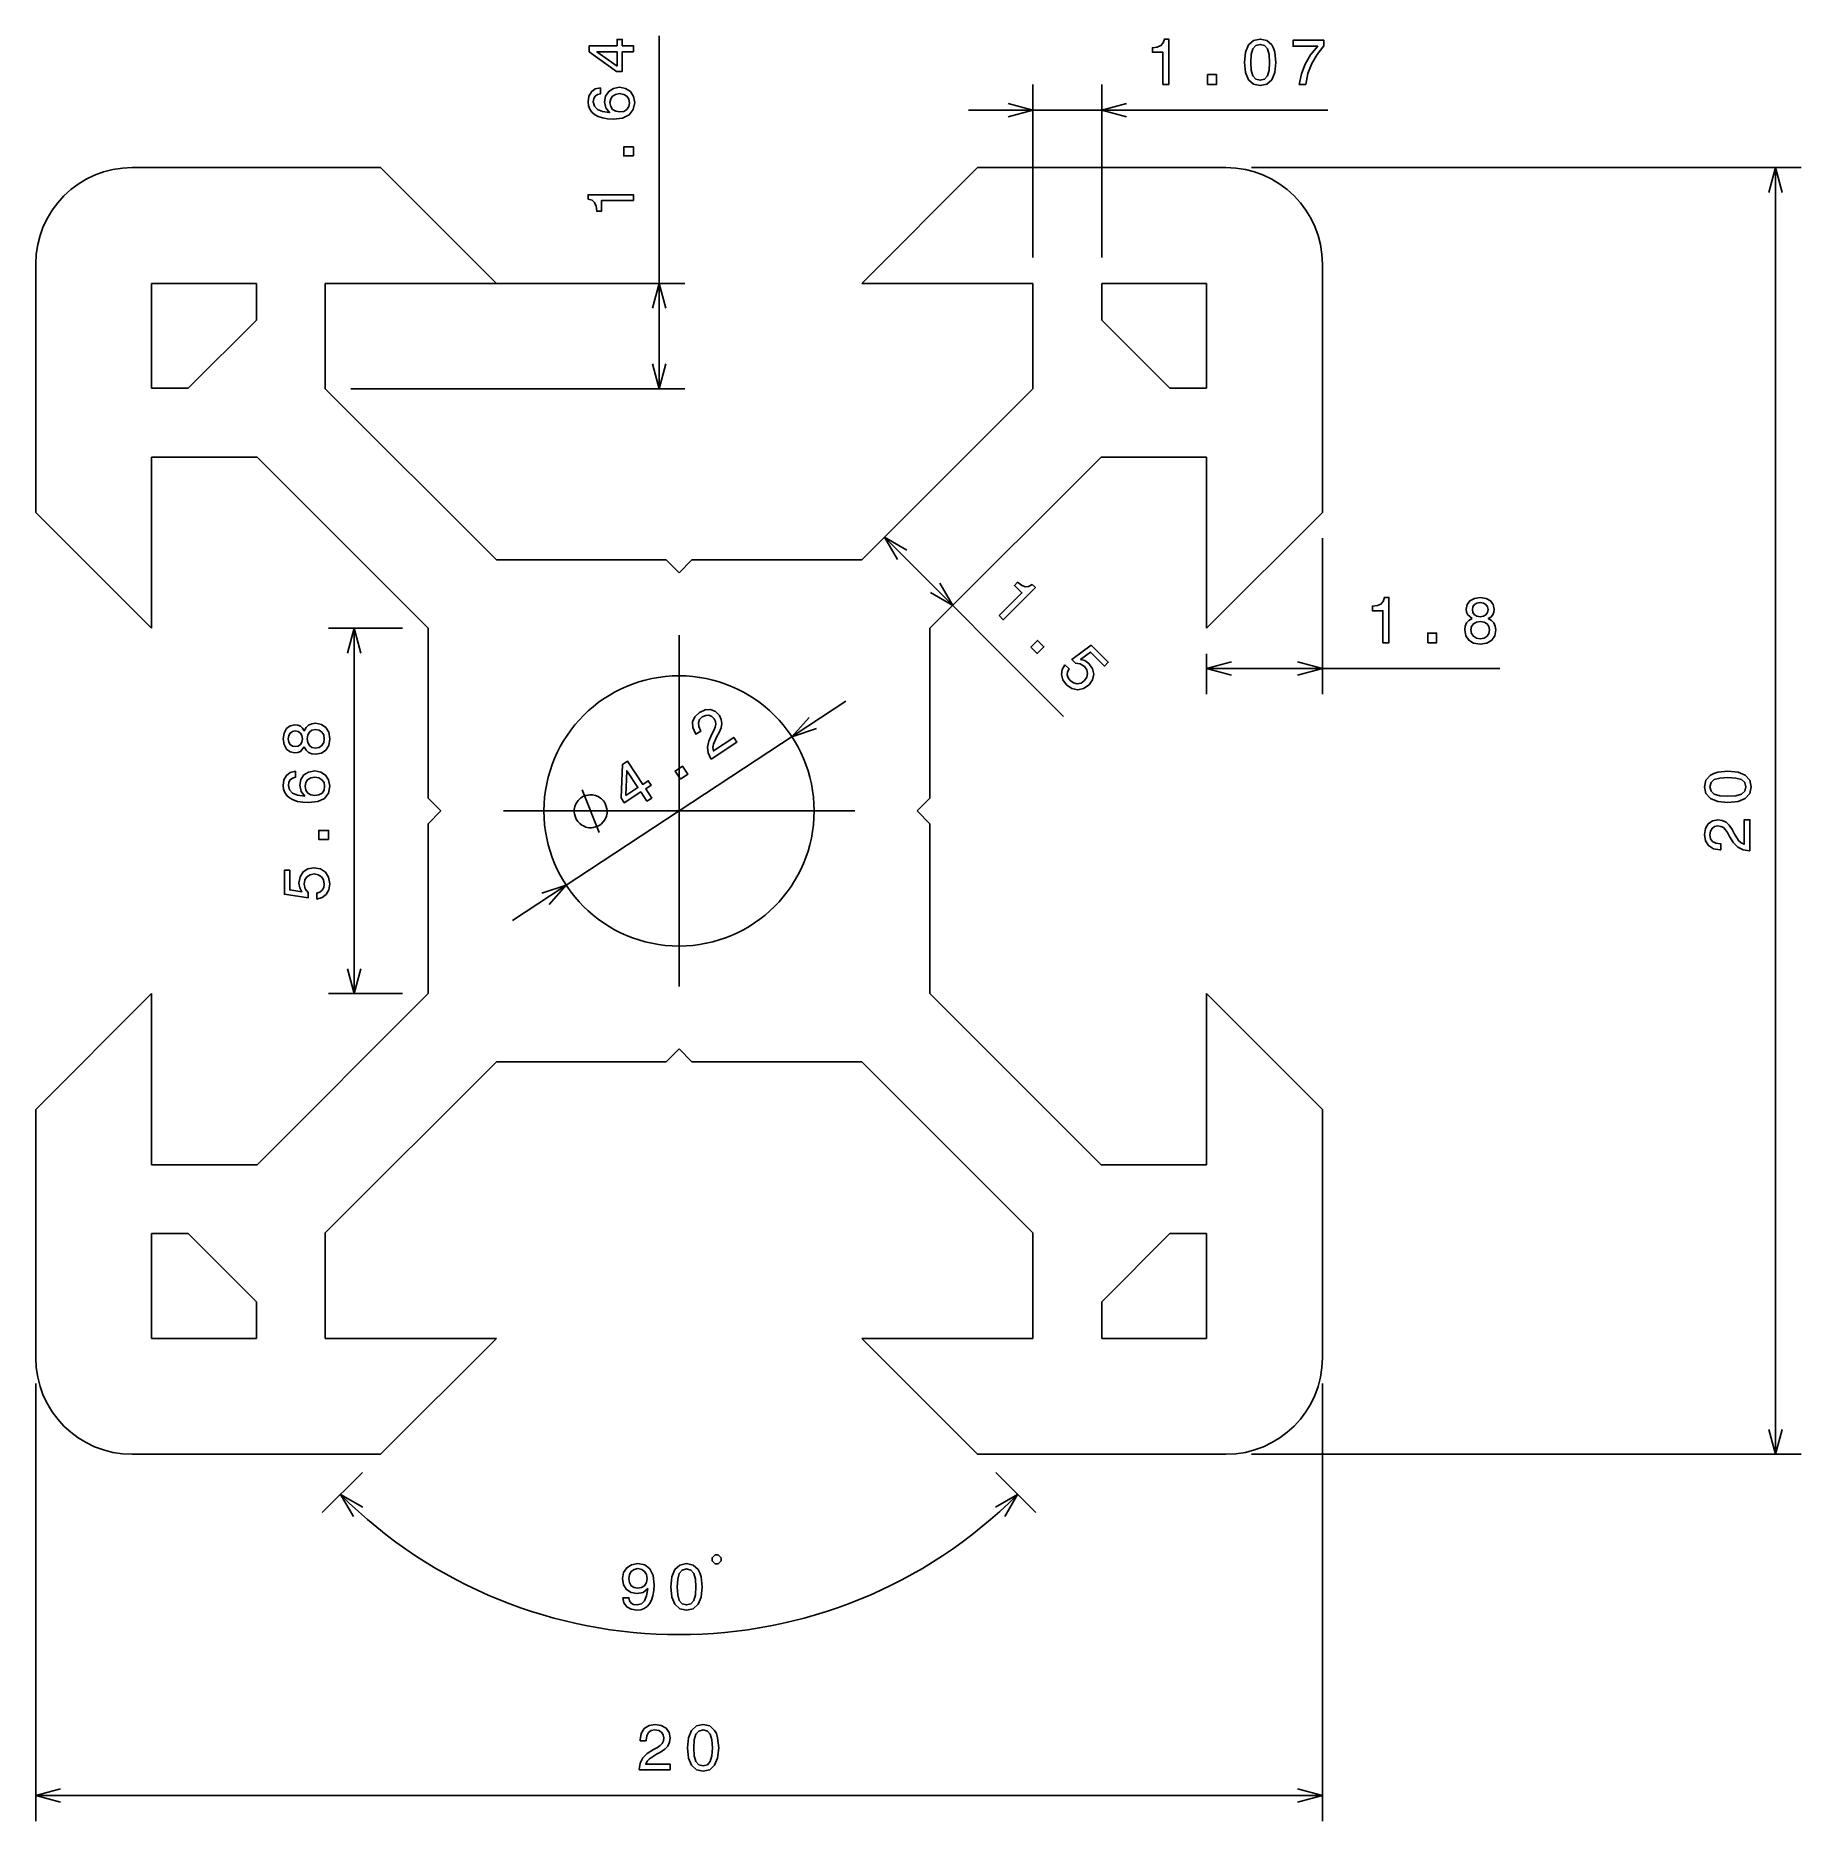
# Model space of a CAD drawing. Extents: x 16.5 to 43.9, y 6.9 to 34.6.
import ezdxf

# ---------------------------------------------------------------- set-up
doc = ezdxf.new("R2010")
doc.units = 0
doc.linetypes.add('DASHDOT', pattern=[18.5, 12, -3, 0.5, -3])
doc.layers.get('0').update_dxf_attribs({"linetype": 'CONTINUOUS'})

msp = doc.modelspace()

# ---------------------------------------------------------------- linework, layer by layer
at = {"color": 7}
for p, q in [((26.171, 29.132), (26.171, 34.621)), ((31.98, 31.172), (31.98, 33.865)), ((33.05, 31.172), (33.05, 33.865)), ((30.98, 33.465), (36.565, 33.465)), ((17.981, 32.572), (21.841, 32.572)), ((21.841, 32.572), (23.641, 30.772)), ((31.121, 32.572), (29.321, 30.772)), ((34.981, 32.572), (31.121, 32.572)), ((35.381, 32.572), (43.925, 32.572)), ((43.525, 12.572), (43.525, 32.572)), ((16.481, 31.072), (16.481, 27.212)), ((36.481, 31.072), (36.481, 27.212)), ((19.911, 30.772), (18.281, 30.772)), ((18.281, 30.772), (18.281, 29.142)), ((19.911, 30.772), (19.911, 30.202)), ((20.981, 30.772), (20.981, 29.132)), ((23.641, 30.772), (20.981, 30.772)), ((21.381, 30.772), (26.571, 30.772)), ((29.321, 30.772), (31.98, 30.772)), ((31.98, 30.772), (31.98, 29.132)), ((33.05, 30.772), (33.05, 30.202)), ((33.05, 30.772), (34.681, 30.772)), ((34.681, 30.772), (34.681, 29.142)), ((18.851, 29.142), (19.911, 30.202)), ((34.111, 29.142), (33.05, 30.202)), ((18.281, 29.142), (18.851, 29.142)), ((34.681, 29.142), (34.111, 29.142)), ((20.981, 29.132), (23.641, 26.473)), ((21.381, 29.132), (26.571, 29.132)), ((31.98, 29.132), (29.321, 26.473)), ((18.281, 28.072), (18.281, 25.412)), ((18.281, 28.072), (19.921, 28.072)), ((19.921, 28.072), (22.58, 25.412)), ((33.041, 28.072), (30.381, 25.412)), ((34.681, 28.072), (33.041, 28.072)), ((34.681, 28.072), (34.681, 25.412)), ((16.481, 27.212), (18.281, 25.412)), ((36.481, 27.212), (34.681, 25.412)), ((29.674, 26.826), (32.458, 24.042)), ((36.481, 26.812), (36.481, 24.385)), ((26.281, 26.473), (23.641, 26.473)), ((26.281, 26.473), (26.481, 26.273)), ((26.681, 26.473), (26.481, 26.273)), ((26.681, 26.473), (29.321, 26.473)), ((22.18, 25.412), (21.032, 25.412)), ((21.432, 19.732), (21.432, 25.412)), ((22.58, 25.412), (22.58, 22.772)), ((30.381, 25.412), (30.381, 22.772)), ((34.681, 25.012), (34.681, 24.385)), ((34.681, 24.785), (39.238, 24.785)), ((23.891, 20.869), (29.071, 24.276)), ((22.58, 22.772), (22.78, 22.572)), ((30.381, 22.772), (30.181, 22.572)), ((22.58, 22.372), (22.78, 22.572)), ((30.381, 22.372), (30.181, 22.572)), ((22.58, 19.732), (22.58, 22.372)), ((30.381, 19.732), (30.381, 22.372)), ((16.481, 17.932), (18.281, 19.732)), ((18.281, 17.073), (18.281, 19.732)), ((19.921, 17.073), (22.58, 19.732)), ((22.18, 19.732), (21.032, 19.732)), ((33.041, 17.073), (30.381, 19.732)), ((36.481, 17.932), (34.681, 19.732)), ((34.681, 17.073), (34.681, 19.732)), ((20.981, 16.012), (23.641, 18.672)), ((26.281, 18.672), (23.641, 18.672)), ((26.281, 18.672), (26.481, 18.872)), ((26.681, 18.672), (26.481, 18.872)), ((26.681, 18.672), (29.321, 18.672)), ((31.98, 16.012), (29.321, 18.672)), ((16.481, 14.072), (16.481, 17.932)), ((36.481, 14.072), (36.481, 17.932)), ((18.281, 17.073), (19.921, 17.073)), ((34.681, 17.073), (33.041, 17.073)), ((18.281, 14.372), (18.281, 16.003)), ((18.281, 16.003), (18.851, 16.003)), ((18.851, 16.003), (19.911, 14.942)), ((20.981, 14.372), (20.981, 16.012)), ((31.98, 14.372), (31.98, 16.012)), ((34.111, 16.003), (33.05, 14.942)), ((34.681, 16.003), (34.111, 16.003)), ((34.681, 14.372), (34.681, 16.003)), ((19.911, 14.372), (19.911, 14.942)), ((33.05, 14.372), (33.05, 14.942)), ((19.911, 14.372), (18.281, 14.372)), ((23.641, 14.372), (20.981, 14.372)), ((21.841, 12.572), (23.641, 14.372)), ((29.321, 14.372), (31.98, 14.372)), ((31.121, 12.572), (29.321, 14.372)), ((33.05, 14.372), (34.681, 14.372)), ((16.481, 13.672), (16.481, 6.868)), ((36.481, 13.672), (36.481, 6.868)), ((17.981, 12.572), (21.841, 12.572)), ((34.981, 12.572), (31.121, 12.572)), ((35.381, 12.572), (43.925, 12.572)), ((21.558, 12.29), (20.935, 11.666)), ((31.404, 12.29), (32.027, 11.666)), ((16.481, 7.268), (36.481, 7.268))]:
    msp.add_line(p, q, dxfattribs=at)
at = {"color": 7, "linetype": 'DASHDOT'}
for p, q in [((26.481, 25.302), (26.481, 19.842)), ((29.211, 22.572), (23.751, 22.572))]:
    msp.add_line(p, q, dxfattribs=at)
at = {"color": 7}
for points in [[(25.771, 34.373), (25.771, 34.464), (25.598, 34.464), (25.598, 34.564), (25.517, 34.564), (25.517, 34.464), (25.086, 34.464), (25.086, 34.372), (25.509, 34.065), (25.598, 34.065), (25.598, 34.373)], [(34.002, 33.865), (34.093, 33.865), (34.093, 34.57), (34.025, 34.57), (34.007, 34.509), (33.97, 34.467), (33.915, 34.443), (33.838, 34.435), (33.838, 34.364), (34.002, 34.364)], [(35.271, 34.207), (35.286, 34.049), (35.334, 33.936), (35.409, 33.867), (35.514, 33.845), (35.618, 33.867), (35.694, 33.936), (35.74, 34.049), (35.756, 34.207), (35.74, 34.365), (35.721, 34.427), (35.694, 34.479), (35.618, 34.547), (35.514, 34.57), (35.409, 34.547), (35.334, 34.478), (35.286, 34.365)], [(35.368, 34.207), (35.376, 34.329), (35.401, 34.417), (35.447, 34.469), (35.514, 34.487), (35.581, 34.469), (35.626, 34.417), (35.651, 34.329), (35.659, 34.207), (35.651, 34.084), (35.626, 33.996), (35.581, 33.945), (35.514, 33.928), (35.447, 33.945), (35.401, 33.996), (35.376, 34.084)], [(36.121, 33.865), (36.223, 33.865), (36.256, 34.032), (36.315, 34.187), (36.397, 34.331), (36.505, 34.466), (36.505, 34.55), (36.025, 34.55), (36.025, 34.458), (36.409, 34.458), (36.298, 34.322), (36.214, 34.18), (36.155, 34.029)], [(25.517, 34.15), (25.203, 34.373), (25.517, 34.373)], [(34.697, 33.865), (34.836, 33.865), (34.836, 34.016), (34.697, 34.016)], [(25.26, 33.812), (25.178, 33.793), (25.118, 33.749), (25.079, 33.68), (25.066, 33.592), (25.073, 33.532), (25.092, 33.481), (25.124, 33.435), (25.168, 33.397), (25.223, 33.367), (25.291, 33.344), (25.371, 33.33), (25.46, 33.326), (25.604, 33.342), (25.708, 33.392), (25.77, 33.472), (25.791, 33.581), (25.773, 33.678), (25.726, 33.753), (25.651, 33.801), (25.556, 33.819), (25.46, 33.801), (25.387, 33.755), (25.34, 33.683), (25.324, 33.595), (25.344, 33.499), (25.402, 33.427), (25.291, 33.442), (25.211, 33.475), (25.164, 33.524), (25.148, 33.593), (25.156, 33.643), (25.177, 33.681), (25.212, 33.707), (25.26, 33.72)], [(25.557, 33.721), (25.621, 33.71), (25.669, 33.681), (25.702, 33.636), (25.712, 33.579), (25.702, 33.52), (25.67, 33.475), (25.622, 33.445), (25.558, 33.436), (25.496, 33.446), (25.448, 33.475), (25.418, 33.521), (25.407, 33.584), (25.418, 33.638), (25.447, 33.681), (25.495, 33.71)], [(25.771, 32.754), (25.771, 32.893), (25.621, 32.893), (25.621, 32.754)], [(25.771, 32.058), (25.771, 32.15), (25.066, 32.15), (25.066, 32.081), (25.128, 32.063), (25.169, 32.027), (25.193, 31.971), (25.201, 31.894), (25.273, 31.894), (25.273, 32.058)], [(31.456, 25.609), (31.521, 25.544), (32.02, 26.043), (31.971, 26.091), (31.915, 26.06), (31.86, 26.057), (31.804, 26.079), (31.744, 26.127), (31.693, 26.077), (31.809, 25.961)], [(37.422, 25.185), (37.514, 25.185), (37.514, 25.89), (37.445, 25.89), (37.427, 25.828), (37.391, 25.787), (37.335, 25.763), (37.259, 25.755), (37.259, 25.683), (37.422, 25.683)], [(38.81, 25.562), (38.758, 25.534), (38.723, 25.495), (38.701, 25.445), (38.694, 25.386), (38.71, 25.296), (38.756, 25.226), (38.832, 25.182), (38.935, 25.165), (39.037, 25.182), (39.112, 25.226), (39.159, 25.296), (39.176, 25.386), (39.168, 25.445), (39.147, 25.495), (39.11, 25.534), (39.06, 25.562), (39.1, 25.586), (39.128, 25.62), (39.146, 25.66), (39.152, 25.709), (39.135, 25.781), (39.093, 25.838), (39.024, 25.876), (38.935, 25.89), (38.844, 25.876), (38.775, 25.838), (38.732, 25.781), (38.717, 25.709), (38.722, 25.66), (38.739, 25.62)], [(38.813, 25.701), (38.821, 25.746), (38.845, 25.78), (38.883, 25.801), (38.935, 25.809), (38.985, 25.801), (39.023, 25.78), (39.048, 25.746), (39.057, 25.701), (39.048, 25.656), (39.023, 25.621), (38.985, 25.597), (38.935, 25.59), (38.883, 25.598), (38.845, 25.621), (38.821, 25.656)], [(38.118, 25.185), (38.257, 25.185), (38.257, 25.335), (38.118, 25.335)], [(38.79, 25.388), (38.8, 25.441), (38.829, 25.481), (38.874, 25.508), (38.935, 25.517), (38.994, 25.508), (39.04, 25.481), (39.069, 25.441), (39.079, 25.388), (39.069, 25.33), (39.04, 25.287), (38.994, 25.258), (38.935, 25.249), (38.874, 25.258), (38.829, 25.287), (38.8, 25.33)], [(31.948, 25.117), (32.047, 25.018), (32.153, 25.125), (32.055, 25.223)], [(32.478, 24.845), (32.435, 24.771), (32.425, 24.691), (32.448, 24.611), (32.502, 24.534), (32.587, 24.475), (32.679, 24.454), (32.77, 24.474), (32.855, 24.531), (32.909, 24.61), (32.927, 24.696), (32.907, 24.783), (32.85, 24.865), (32.788, 24.909), (32.723, 24.927), (32.876, 25.041), (33.093, 24.824), (33.151, 24.882), (32.887, 25.147), (32.585, 24.924), (32.642, 24.867), (32.717, 24.859), (32.782, 24.818), (32.82, 24.765), (32.832, 24.707), (32.819, 24.65), (32.782, 24.597), (32.729, 24.56), (32.671, 24.548), (32.614, 24.561), (32.562, 24.598), (32.529, 24.641), (32.516, 24.686), (32.52, 24.733), (32.545, 24.779)], [(26.978, 23.378), (27.38, 23.642), (27.332, 23.715), (27.014, 23.506), (27.006, 23.557), (27.015, 23.61), (27.069, 23.731), (27.102, 23.789), (27.134, 23.862), (27.146, 23.93), (27.136, 23.995), (27.107, 24.057), (27.046, 24.118), (26.97, 24.148), (26.886, 24.143), (26.799, 24.104), (26.728, 24.037), (26.692, 23.957), (26.694, 23.868), (26.736, 23.775), (26.743, 23.763), (26.82, 23.814), (26.816, 23.821), (26.786, 23.883), (26.781, 23.94), (26.799, 23.991), (26.841, 24.032), (26.896, 24.055), (26.946, 24.058), (26.991, 24.041), (27.026, 24.005), (27.046, 23.962), (27.052, 23.919), (27.044, 23.873), (27.023, 23.823), (26.991, 23.763), (26.943, 23.657), (26.921, 23.563), (26.931, 23.473), (26.976, 23.38)], [(20.654, 23.568), (20.683, 23.517), (20.722, 23.481), (20.771, 23.459), (20.831, 23.452), (20.921, 23.468), (20.99, 23.515), (21.035, 23.59), (21.052, 23.693), (21.035, 23.795), (20.99, 23.871), (20.921, 23.917), (20.831, 23.934), (20.771, 23.926), (20.722, 23.905), (20.683, 23.869), (20.654, 23.818), (20.63, 23.859), (20.597, 23.887), (20.556, 23.904), (20.507, 23.91), (20.435, 23.894), (20.378, 23.852), (20.341, 23.783), (20.327, 23.693), (20.341, 23.602), (20.378, 23.534), (20.435, 23.49), (20.507, 23.475), (20.556, 23.48), (20.597, 23.498)], [(20.515, 23.571), (20.471, 23.579), (20.436, 23.603), (20.415, 23.642), (20.407, 23.693), (20.415, 23.744), (20.436, 23.782), (20.471, 23.806), (20.515, 23.815), (20.561, 23.806), (20.596, 23.782), (20.619, 23.744), (20.626, 23.693), (20.618, 23.642), (20.596, 23.603), (20.561, 23.579)], [(20.829, 23.549), (20.775, 23.558), (20.735, 23.587), (20.709, 23.633), (20.7, 23.693), (20.709, 23.753), (20.735, 23.798), (20.775, 23.827), (20.829, 23.837), (20.886, 23.827), (20.93, 23.798), (20.958, 23.753), (20.967, 23.693), (20.958, 23.633), (20.93, 23.587), (20.886, 23.558)], [(25.981, 22.723), (26.057, 22.772), (25.962, 22.917), (26.045, 22.972), (26.001, 23.04), (25.917, 22.985), (25.681, 23.345), (25.604, 23.294), (25.58, 22.773), (25.629, 22.698), (25.886, 22.867)], [(20.52, 23.188), (20.438, 23.169), (20.378, 23.125), (20.34, 23.056), (20.327, 22.967), (20.334, 22.908), (20.353, 22.856), (20.384, 22.811), (20.428, 22.773), (20.484, 22.742), (20.551, 22.72), (20.631, 22.706), (20.721, 22.702), (20.864, 22.718), (20.968, 22.767), (21.031, 22.847), (21.052, 22.956), (21.034, 23.054), (20.986, 23.129), (20.912, 23.177), (20.817, 23.194), (20.721, 23.177), (20.647, 23.131), (20.601, 23.059), (20.585, 22.97), (20.605, 22.874), (20.662, 22.803), (20.551, 22.818), (20.472, 22.85), (20.424, 22.9), (20.408, 22.968), (20.416, 23.019), (20.437, 23.057), (20.473, 23.082), (20.52, 23.095)], [(20.818, 23.096), (20.881, 23.085), (20.93, 23.057), (20.962, 23.012), (20.972, 22.955), (20.962, 22.896), (20.931, 22.85), (20.882, 22.821), (20.819, 22.812), (20.756, 22.822), (20.709, 22.85), (20.679, 22.897), (20.667, 22.959), (20.679, 23.014), (20.708, 23.057), (20.755, 23.085)], [(25.655, 22.812), (25.669, 23.197), (25.841, 22.935)], [(26.501, 23.064), (26.617, 23.141), (26.535, 23.266), (26.418, 23.19)], [(42.783, 22.703), (42.941, 22.718), (43.054, 22.765), (43.123, 22.841), (43.145, 22.946), (43.123, 23.05), (43.054, 23.126), (42.941, 23.172), (42.783, 23.188), (42.625, 23.172), (42.563, 23.153), (42.511, 23.126), (42.443, 23.05), (42.42, 22.946), (42.443, 22.841), (42.512, 22.765), (42.625, 22.718)], [(42.783, 22.8), (42.661, 22.808), (42.573, 22.833), (42.522, 22.878), (42.503, 22.946), (42.522, 23.013), (42.573, 23.058), (42.661, 23.083), (42.783, 23.091), (42.906, 23.083), (42.994, 23.058), (43.045, 23.013), (43.062, 22.946), (43.045, 22.878), (42.994, 22.833), (42.906, 22.808)], [(25.322, 22.708), (25.309, 22.727), (25.273, 22.76), (25.244, 22.783), (25.222, 22.796), (25.183, 22.812), (25.135, 22.822), (25.093, 22.822), (25.067, 22.819), (25.031, 22.81), (24.986, 22.794), (24.966, 22.781), (24.947, 22.768), (24.914, 22.733), (24.891, 22.704), (24.878, 22.681), (24.862, 22.643), (24.852, 22.594), (24.851, 22.552), (24.855, 22.526), (24.864, 22.491), (24.88, 22.445), (24.893, 22.426), (24.906, 22.406), (24.941, 22.374), (24.97, 22.351), (24.993, 22.338), (25.031, 22.321), (25.08, 22.311), (25.122, 22.311), (25.148, 22.314), (25.183, 22.324), (25.229, 22.339), (25.248, 22.352), (25.268, 22.365), (25.3, 22.401), (25.323, 22.429), (25.336, 22.452), (25.353, 22.491), (25.363, 22.539), (25.363, 22.581), (25.36, 22.607), (25.35, 22.643), (25.334, 22.688)], [(21.032, 22.129), (21.032, 22.268), (20.881, 22.268), (20.881, 22.129)], [(43.125, 21.953), (43.125, 22.434), (43.038, 22.434), (43.038, 22.054), (42.991, 22.075), (42.951, 22.111), (42.88, 22.223), (42.849, 22.283), (42.806, 22.349), (42.756, 22.396), (42.696, 22.424), (42.628, 22.434), (42.544, 22.417), (42.477, 22.369), (42.435, 22.297), (42.42, 22.203), (42.437, 22.106), (42.484, 22.032), (42.56, 21.985), (42.66, 21.969), (42.674, 21.969), (42.674, 22.061), (42.666, 22.061), (42.597, 22.07), (42.547, 22.097), (42.514, 22.14), (42.503, 22.198), (42.513, 22.256), (42.539, 22.3), (42.578, 22.328), (42.627, 22.338), (42.674, 22.331), (42.713, 22.312), (42.747, 22.279), (42.778, 22.235), (42.81, 22.176), (42.873, 22.077), (42.939, 22.007), (43.02, 21.966), (43.122, 21.953)], [(20.849, 21.201), (20.932, 21.224), (20.996, 21.273), (21.037, 21.346), (21.052, 21.438), (21.034, 21.54), (20.984, 21.62), (20.905, 21.67), (20.805, 21.69), (20.711, 21.672), (20.637, 21.624), (20.59, 21.548), (20.573, 21.451), (20.585, 21.375), (20.618, 21.316), (20.429, 21.345), (20.429, 21.651), (20.347, 21.651), (20.347, 21.277), (20.718, 21.222), (20.718, 21.302), (20.67, 21.361), (20.653, 21.435), (20.664, 21.5), (20.697, 21.549), (20.746, 21.581), (20.81, 21.592), (20.873, 21.581), (20.923, 21.548), (20.954, 21.499), (20.965, 21.435), (20.958, 21.382), (20.935, 21.341), (20.898, 21.31), (20.849, 21.295)], [(25.608, 10.343), (25.624, 10.263), (25.667, 10.201), (25.736, 10.163), (25.826, 10.149), (25.886, 10.156), (25.939, 10.174), (25.985, 10.206), (26.023, 10.25), (26.053, 10.305), (26.075, 10.374), (26.089, 10.453), (26.094, 10.543), (26.076, 10.686), (26.027, 10.79), (25.948, 10.852), (25.84, 10.874), (25.742, 10.856), (25.667, 10.808), (25.619, 10.733), (25.602, 10.639), (25.619, 10.542), (25.666, 10.469), (25.737, 10.422), (25.826, 10.407), (25.921, 10.426), (25.993, 10.485), (25.977, 10.373), (25.944, 10.293), (25.895, 10.246), (25.827, 10.231), (25.775, 10.238), (25.737, 10.26), (25.711, 10.295), (25.701, 10.343)], [(26.355, 10.511), (26.37, 10.353), (26.417, 10.24), (26.493, 10.171), (26.598, 10.149), (26.702, 10.171), (26.777, 10.24), (26.824, 10.353), (26.84, 10.511), (26.824, 10.668), (26.805, 10.731), (26.777, 10.782), (26.702, 10.851), (26.598, 10.874), (26.493, 10.851), (26.417, 10.781), (26.37, 10.668)], [(27.041, 10.869), (27.088, 10.869), (27.135, 10.916), (27.135, 10.963), (27.088, 11.009), (27.041, 11.009), (26.995, 10.963), (26.995, 10.916)], [(25.7, 10.64), (25.71, 10.703), (25.739, 10.752), (25.783, 10.783), (25.84, 10.795), (25.9, 10.783), (25.945, 10.752), (25.974, 10.704), (25.985, 10.641), (25.974, 10.578), (25.945, 10.53), (25.899, 10.501), (25.837, 10.491), (25.782, 10.501), (25.739, 10.53), (25.71, 10.577)], [(26.452, 10.511), (26.46, 10.633), (26.485, 10.721), (26.53, 10.772), (26.598, 10.791), (26.664, 10.772), (26.71, 10.721), (26.735, 10.633), (26.743, 10.511), (26.735, 10.388), (26.71, 10.3), (26.664, 10.249), (26.598, 10.232), (26.53, 10.249), (26.485, 10.3), (26.46, 10.388)], [(25.861, 7.668), (26.342, 7.668), (26.342, 7.755), (25.962, 7.755), (25.983, 7.802), (26.019, 7.841), (26.131, 7.913), (26.191, 7.943), (26.258, 7.987), (26.305, 8.037), (26.332, 8.096), (26.342, 8.164), (26.325, 8.249), (26.278, 8.315), (26.205, 8.358), (26.111, 8.373), (26.014, 8.356), (25.941, 8.308), (25.893, 8.233), (25.877, 8.133), (25.877, 8.119), (25.969, 8.119), (25.969, 8.127), (25.978, 8.195), (26.005, 8.246), (26.049, 8.278), (26.106, 8.289), (26.165, 8.279), (26.208, 8.254), (26.236, 8.214), (26.246, 8.165), (26.239, 8.119), (26.22, 8.079), (26.188, 8.045), (26.144, 8.015), (26.084, 7.982), (25.985, 7.92), (25.916, 7.853), (25.874, 7.773), (25.861, 7.671)], [(26.611, 8.01), (26.626, 7.851), (26.674, 7.738), (26.75, 7.67), (26.854, 7.648), (26.958, 7.67), (27.034, 7.738), (27.08, 7.851), (27.097, 8.01), (27.08, 8.167), (27.061, 8.23), (27.034, 8.281), (26.958, 8.35), (26.854, 8.373), (26.75, 8.35), (26.674, 8.28), (26.626, 8.167)], [(26.708, 8.01), (26.716, 8.132), (26.741, 8.22), (26.787, 8.271), (26.854, 8.289), (26.921, 8.271), (26.966, 8.22), (26.992, 8.132), (27, 8.01), (26.992, 7.887), (26.966, 7.799), (26.921, 7.747), (26.854, 7.73), (26.787, 7.747), (26.741, 7.799), (26.716, 7.887)]]:
    msp.add_lwpolyline(points, close=True, dxfattribs=at)
for points in [[(31.594, 33.362), (31.98, 33.465), (31.594, 33.569)], [(33.437, 33.569), (33.05, 33.465), (33.437, 33.362)], [(43.628, 32.186), (43.525, 32.572), (43.421, 32.186)], [(26.275, 30.386), (26.171, 30.772), (26.068, 30.386)], [(26.068, 29.519), (26.171, 29.132), (26.275, 29.519)], [(30.02, 26.626), (29.674, 26.826), (29.874, 26.48)], [(30.388, 25.965), (30.734, 25.765), (30.534, 26.112)], [(21.535, 25.026), (21.432, 25.412), (21.328, 25.026)], [(35.067, 24.888), (34.681, 24.785), (35.067, 24.681)], [(36.094, 24.681), (36.481, 24.785), (36.094, 24.888)], [(28.501, 24.025), (28.235, 23.726), (28.615, 23.852)], [(25.241, 22.236), (24.973, 22.898)], [(24.46, 21.12), (24.726, 21.419), (24.347, 21.293)], [(21.328, 20.119), (21.432, 19.732), (21.535, 20.119)], [(43.421, 12.959), (43.525, 12.572), (43.628, 12.959)], [(21.564, 11.749), (21.218, 11.949), (21.418, 11.603)], [(31.544, 11.603), (31.744, 11.949), (31.398, 11.749)], [(16.867, 7.371), (16.481, 7.268), (16.867, 7.164)], [(36.094, 7.164), (36.481, 7.268), (36.094, 7.371)]]:
    msp.add_lwpolyline(points, dxfattribs=at)
msp.add_circle((26.481, 22.572), 2.1, dxfattribs=at)
for centre, radius, start, end in [((17.981, 31.072), 1.5, 90, 180), ((34.981, 31.072), 1.5, 0, 90), ((17.981, 14.072), 1.5, 180, 270), ((34.981, 14.072), 1.5, 270, 0), ((26.481, 17.212), 7.443, 225, 315)]:
    msp.add_arc(centre, radius, start, end, dxfattribs=at)

doc.saveas('drawing.dxf')
